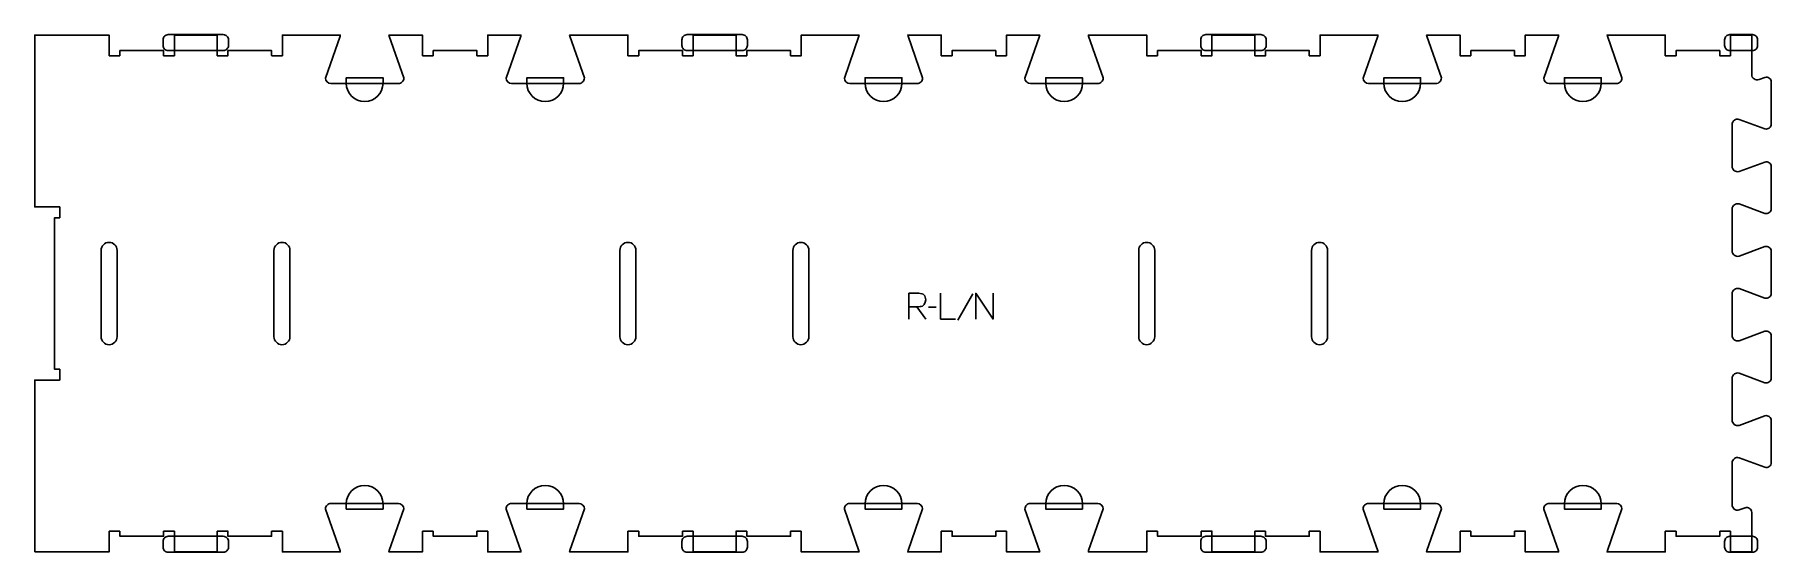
# Model space of a CAD drawing. Header units: millimetres. Extents: x -993 to 1015, y -300 to 299.
import ezdxf

# ---------------------------------------------------------------- set-up
doc = ezdxf.new("R2010")
doc.units = ezdxf.units.MM
for name, color, linetype, true_color in [('1_ANYTOOL_1MMDEEP_LABELS_S', 2, 'Continuous', 0xffff00), ('3_ANYTOOL_CUTTHROUGH_INSID', 4, 'Continuous', 0x00ffff), ('4_ANYTOOL_CUTTHROUGH_OUTSI', 5, 'Continuous', 0x0000ff), ('5_ANYTOOL_HALF_MILL_9MM_IN', 3, 'Continuous', 0x00ff00)]:
    doc.layers.add(name, color=color, linetype=linetype, true_color=true_color)

msp = doc.modelspace()

# ---------------------------------------------------------------- linework, layer by layer
at = {"layer": '1_ANYTOOL_1MMDEEP_LABELS_S'}
for p, q in [((27.1, -15.6), (37.6, -30)), ((49.6, -16.1), (40.8, -16.2)), ((92, -0.5), (74.8, -31.2))]:
    msp.add_line(p, q, dxfattribs=at)
for points in [[(18.1, -30), (18.1, 0), (29.5, 0), (33, -0.5), (34.4, -1.1), (35.5, -2), (36.4, -3.1), (37, -4.4), (37.5, -7.8), (37, -10.5), (35.7, -13), (34.7, -14.1), (33.6, -14.8), (32.3, -15.3), (30.9, -15.5), (29.2, -15.6), (27.1, -15.6), (18.2, -15.6)], [(54.7, 0), (54.7, -30), (71.8, -30)], [(95.4, -30), (95.4, 0), (115.5, -30), (115.5, 0)]]:
    msp.add_lwpolyline(points, dxfattribs=at)
at = {"layer": '3_ANYTOOL_CUTTHROUGH_INSID'}
for points in [[(-897.8, 49.7, 1), (-916.3, 49.7), (-916.3, -50.3, 1), (-897.8, -50.3)], [(-716.3, -50.3, 1), (-697.8, -50.3), (-697.8, 49.7, 1), (-716.3, 49.7)], [(-297.7, 49.7, 1), (-316.2, 49.7), (-316.2, -50.3, 1), (-297.7, -50.3)], [(-116.2, -50.3, 1), (-97.7, -50.3), (-97.7, 49.7, 1), (-116.2, 49.7)], [(302.3, 49.7, 1), (283.8, 49.7), (283.8, -50.3, 1), (302.3, -50.3)], [(483.8, -50.3, 1), (502.3, -50.3), (502.3, 49.7, 1), (483.8, 49.7)]]:
    msp.add_lwpolyline(points, format="xyb", close=True, dxfattribs=at)
at = {"layer": '4_ANYTOOL_CUTTHROUGH_OUTSI'}
msp.add_lwpolyline([(-993, -299.5), (-993, -100.5), (-964.3, -100.5, 0.414214), (-964, -100.3), (-964, -88.3, 0.414214), (-964.3, -88), (-970, -88), (-970, 87.5), (-964.3, 87.5, 0.414214), (-964, 87.7), (-964, 99.7, 0.414214), (-964.3, 100), (-993, 100), (-993, 299), (-907, 299), (-907, 275.2, 0.414214), (-906.8, 275), (-894.8, 275, 0.414214), (-894.5, 275.2), (-894.5, 281), (-844, 281), (-844, 275.2, 0.414214), (-843.8, 275), (-831.8, 275, 0.414214), (-831.5, 275.2), (-831.5, 299), (-782, 299), (-782, 275.2, 0.414214), (-781.8, 275), (-769.8, 275, 0.414214), (-769.5, 275.2), (-769.5, 281), (-719, 281), (-719, 275.2, 0.414214), (-718.8, 275), (-706.8, 275, 0.414214), (-706.5, 275.2), (-706.5, 299), (-639.6, 299), (-639.8, 297.6), (-656.7, 249.2), (-656.3, 246.9), (-654.9, 244.8), (-652.8, 243.4), (-650.5, 243), (-572.5, 243, 0.419618), (-566.2, 249.3), (-583.1, 297.6), (-583.4, 299), (-544.6, 299), (-544.6, 275.2, 0.414214), (-544.3, 275), (-532.3, 275, 0.414214), (-532.1, 275.2), (-532.1, 281), (-481.6, 281), (-481.6, 275.2, 0.414214), (-481.3, 275), (-469.3, 275, 0.414214), (-469.1, 275.2), (-469.1, 299), (-430.7, 299), (-430.9, 297.6), (-447.8, 249.2), (-447.4, 246.9), (-446, 244.8), (-443.9, 243.4), (-441.6, 243), (-363.6, 243, 0.419618), (-357.3, 249.3), (-374.2, 297.6), (-374.5, 299), (-306.9, 299), (-306.9, 275.2, 0.414214), (-306.7, 275), (-294.7, 275, 0.414214), (-294.4, 275.2), (-294.4, 281), (-243.9, 281), (-243.9, 275.2, 0.414214), (-243.7, 275), (-231.7, 275, 0.414214), (-231.4, 275.2), (-231.4, 299), (-181.9, 299), (-181.9, 275.2, 0.414214), (-181.7, 275), (-169.7, 275, 0.414214), (-169.4, 275.2), (-169.4, 281), (-118.9, 281), (-118.9, 275.2, 0.414214), (-118.7, 275), (-106.7, 275, 0.414214), (-106.4, 275.2), (-106.4, 299), (-39.5, 299), (-39.7, 297.6), (-56.6, 249.2), (-56.2, 246.9), (-54.8, 244.8), (-52.7, 243.4), (-50.4, 243), (27.6, 243, 0.419618), (33.9, 249.3), (17, 297.6), (16.7, 299), (55.5, 299), (55.5, 275.2, 0.414214), (55.8, 275), (67.8, 275, 0.414214), (68, 275.2), (68, 281), (118.5, 281), (118.5, 275.2, 0.414214), (118.8, 275), (130.8, 275, 0.414214), (131, 275.2), (131, 299), (169.4, 299), (169.2, 297.6), (152.3, 249.2), (152.7, 246.9), (154.1, 244.8), (156.2, 243.4), (158.5, 243), (236.5, 243, 0.419618), (242.8, 249.3), (225.9, 297.6), (225.6, 299), (293.1, 299), (293.1, 275.2, 0.414214), (293.3, 275), (305.3, 275, 0.414214), (305.6, 275.2), (305.6, 281), (356.1, 281), (356.1, 275.2, 0.414214), (356.3, 275), (368.3, 275, 0.414214), (368.6, 275.2), (368.6, 299), (418.1, 299), (418.1, 275.2, 0.414214), (418.3, 275), (430.3, 275, 0.414214), (430.6, 275.2), (430.6, 281), (481.1, 281), (481.1, 275.2, 0.414214), (481.3, 275), (493.3, 275, 0.414214), (493.6, 275.2), (493.6, 299), (560.5, 299), (560.3, 297.6), (543.4, 249.2), (543.8, 246.9), (545.2, 244.8), (547.3, 243.4), (549.6, 243), (627.6, 243, 0.419618), (633.9, 249.3), (617, 297.6), (616.7, 299), (655.5, 299), (655.5, 275.2, 0.414214), (655.8, 275), (667.8, 275, 0.414214), (668, 275.2), (668, 281), (718.5, 281), (718.5, 275.2, 0.414214), (718.8, 275), (730.8, 275, 0.414214), (731, 275.2), (731, 299), (769.4, 299), (769.2, 297.6), (752.3, 249.2), (752.7, 246.9), (754.1, 244.8), (756.2, 243.4), (758.5, 243), (836.5, 243, 0.419618), (842.8, 249.3), (825.9, 297.6), (825.6, 299), (892.8, 299), (892.8, 275.2, 0.414214), (893.1, 275), (905.1, 275, 0.414214), (905.3, 275.2), (905.3, 281), (955.8, 281), (955.8, 275.2, 0.414214), (956.1, 275), (968.1, 275, 0.414214), (968.3, 275.2), (968.3, 299), (992.8, 299), (992.8, 253.3, 0.522088), (1001.3, 247.5), (1008.1, 250, -0.501976), (1015.5, 244.5), (1015.5, 196, -0.501976), (1008.1, 190.4), (978.3, 201.4, 0.503222), (970.2, 195.5), (970.2, 147, 0.503225), (978.3, 141), (1008.1, 152, -0.501976), (1015.5, 146.5), (1015.5, 98, -0.501976), (1008.1, 92.4), (978.3, 103.4, 0.503222), (970.2, 97.5), (970.2, 49, 0.503225), (978.3, 43), (1008.1, 54, -0.501976), (1015.5, 48.5), (1015.5, 0, -0.501976), (1008.1, -5.6), (978.3, 5.4, 0.503222), (970.2, -0.5), (970.2, -49, 0.503225), (978.3, -55), (1008.1, -44, -0.501976), (1015.5, -49.5), (1015.5, -98, -0.501976), (1008.1, -103.6), (978.3, -92.6, 0.503222), (970.2, -98.5), (970.2, -147, 0.503225), (978.3, -153), (1008.1, -142, -0.501976), (1015.5, -147.5), (1015.5, -196, -0.501976), (1008.1, -201.6), (978.3, -190.6, 0.503222), (970.2, -196.5), (970.2, -245, 0.503225), (978.3, -251), (985.1, -248.5, -0.522087), (992.8, -253.9), (992.8, -299.5), (968.3, -299.5), (968.3, -275.8, 0.414214), (968.1, -275.5), (956.1, -275.5, 0.414214), (955.8, -275.8), (955.8, -281.5), (905.3, -281.5), (905.3, -275.8, 0.414214), (905.1, -275.5), (893.1, -275.5, 0.414214), (892.8, -275.8), (892.8, -299.5), (825.6, -299.5), (825.9, -298.1), (842.8, -249.8), (842.3, -247.5), (840.9, -245.4), (838.8, -244), (836.5, -243.5), (758.5, -243.5, 0.419618), (752.3, -249.9), (769.2, -298.2), (769.4, -299.5), (731, -299.5), (731, -275.8, 0.414214), (730.8, -275.5), (718.8, -275.5, 0.414214), (718.5, -275.8), (718.5, -281.5), (668, -281.5), (668, -275.8, 0.414214), (667.8, -275.5), (655.8, -275.5, 0.414214), (655.5, -275.8), (655.5, -299.5), (616.7, -299.5), (617, -298.1), (633.9, -249.8), (633.4, -247.5), (632, -245.4), (629.9, -244), (627.6, -243.5), (549.6, -243.5, 0.419618), (543.4, -249.9), (560.3, -298.2), (560.5, -299.5), (493.6, -299.5), (493.6, -275.8, 0.414214), (493.3, -275.5), (481.3, -275.5, 0.414214), (481.1, -275.8), (481.1, -281.5), (430.6, -281.5), (430.6, -275.8, 0.414214), (430.3, -275.5), (418.3, -275.5, 0.414214), (418.1, -275.8), (418.1, -299.5), (368.6, -299.5), (368.6, -275.8, 0.414214), (368.3, -275.5), (356.3, -275.5, 0.414214), (356.1, -275.8), (356.1, -281.5), (305.6, -281.5), (305.6, -275.8, 0.414214), (305.3, -275.5), (293.3, -275.5, 0.414214), (293.1, -275.8), (293.1, -299.5), (225.6, -299.5), (225.9, -298.1), (242.8, -249.8), (242.3, -247.5), (240.9, -245.4), (238.8, -244), (236.5, -243.5), (158.5, -243.5, 0.419618), (152.3, -249.9), (169.2, -298.2), (169.4, -299.5), (131, -299.5), (131, -275.8, 0.414214), (130.8, -275.5), (118.8, -275.5, 0.414214), (118.5, -275.8), (118.5, -281.5), (68, -281.5), (68, -275.8, 0.414214), (67.8, -275.5), (55.8, -275.5, 0.414214), (55.5, -275.8), (55.5, -299.5), (16.7, -299.5), (17, -298.1), (33.9, -249.8), (33.4, -247.5), (32, -245.4), (29.9, -244), (27.6, -243.5), (-50.4, -243.5, 0.419618), (-56.6, -249.9), (-39.7, -298.2), (-39.5, -299.5), (-106.4, -299.5), (-106.4, -275.8, 0.414214), (-106.7, -275.5), (-118.7, -275.5, 0.414214), (-118.9, -275.8), (-118.9, -281.5), (-169.4, -281.5), (-169.4, -275.8, 0.414214), (-169.7, -275.5), (-181.7, -275.5, 0.414214), (-181.9, -275.8), (-181.9, -299.5), (-231.4, -299.5), (-231.4, -275.8, 0.414214), (-231.7, -275.5), (-243.7, -275.5, 0.414214), (-243.9, -275.8), (-243.9, -281.5), (-294.4, -281.5), (-294.4, -275.8, 0.414214), (-294.7, -275.5), (-306.7, -275.5, 0.414214), (-306.9, -275.8), (-306.9, -299.5), (-374.5, -299.5), (-374.2, -298.1), (-357.3, -249.8), (-357.7, -247.5), (-359.1, -245.4), (-361.3, -244), (-363.6, -243.5), (-441.6, -243.5, 0.419618), (-447.8, -249.9), (-430.9, -298.2), (-430.7, -299.5), (-469.1, -299.5), (-469.1, -275.8, 0.414214), (-469.3, -275.5), (-481.3, -275.5, 0.414214), (-481.6, -275.8), (-481.6, -281.5), (-532.1, -281.5), (-532.1, -275.8, 0.414214), (-532.3, -275.5), (-544.3, -275.5, 0.414214), (-544.6, -275.8), (-544.6, -299.5), (-583.4, -299.5), (-583.1, -298.1), (-566.2, -249.8), (-566.7, -247.5), (-568, -245.4), (-570.2, -244), (-572.5, -243.5), (-650.5, -243.5, 0.419618), (-656.7, -249.9), (-639.8, -298.2), (-639.6, -299.5), (-706.5, -299.5), (-706.5, -275.8, 0.414214), (-706.8, -275.5), (-718.8, -275.5, 0.414214), (-719, -275.8), (-719, -281.5), (-769.5, -281.5), (-769.5, -275.8, 0.414214), (-769.8, -275.5), (-781.8, -275.5, 0.414214), (-782, -275.8), (-782, -299.5), (-831.5, -299.5), (-831.5, -275.8, 0.414214), (-831.8, -275.5), (-843.8, -275.5, 0.414214), (-844, -275.8), (-844, -281.5), (-894.5, -281.5), (-894.5, -275.8, 0.414214), (-894.8, -275.5), (-906.8, -275.5, 0.414214), (-907, -275.8), (-907, -299.5)], format="xyb", close=True, dxfattribs=at)
at = {"layer": '5_ANYTOOL_HALF_MILL_9MM_IN'}
for points in [[(-838.6, 299.5, 0.414214), (-844.6, 293.5), (-844.6, 287, 0.414214), (-838.6, 281), (-774.9, 281, 0.414214), (-768.9, 287), (-768.9, 293.5, 0.414214), (-774.9, 299.5)], [(-238.5, 299.5, 0.414214), (-244.5, 293.5), (-244.5, 287, 0.414214), (-238.5, 281), (-174.8, 281, 0.414214), (-168.8, 287), (-168.8, 293.5, 0.414214), (-174.8, 299.5)], [(361.5, 299.5, 0.414214), (355.5, 293.5), (355.5, 287, 0.414214), (361.5, 281), (425.2, 281, 0.414214), (431.2, 287), (431.2, 293.5, 0.414214), (425.2, 299.5)], [(967.5, 299.5, 0.414214), (961.5, 293.5), (961.5, 287, 0.414214), (967.5, 281), (993.7, 281, 0.414214), (999.7, 287), (999.7, 293.5, 0.414214), (993.7, 299.5)], [(-590.2, 243.2, -1), (-632.7, 243.2), (-632.7, 249.5), (-590.2, 249.5)], [(-381.3, 243.2, -1), (-423.8, 243.2), (-423.8, 249.5), (-381.3, 249.5)], [(9.9, 243.2, -1), (-32.6, 243.2), (-32.6, 249.5), (9.9, 249.5)], [(218.8, 243.2, -1), (176.3, 243.2), (176.3, 249.5), (218.8, 249.5)], [(609.9, 243.2, -1), (567.4, 243.2), (567.4, 249.5), (609.9, 249.5)], [(818.8, 243.2, -1), (776.3, 243.2), (776.3, 249.5), (818.8, 249.5)], [(-590.2, -243.8, 1), (-632.7, -243.8), (-632.7, -250), (-590.2, -250)], [(-381.3, -243.8, 1), (-423.8, -243.8), (-423.8, -250), (-381.3, -250)], [(9.9, -243.8, 1), (-32.6, -243.8), (-32.6, -250), (9.9, -250)], [(218.8, -243.8, 1), (176.3, -243.8), (176.3, -250), (218.8, -250)], [(609.9, -243.8, 1), (567.4, -243.8), (567.4, -250), (609.9, -250)], [(818.8, -243.8, 1), (776.3, -243.8), (776.3, -250), (818.8, -250)], [(-838.6, -281.5, 0.414214), (-844.6, -287.5), (-844.6, -294, 0.414214), (-838.6, -300), (-774.9, -300, 0.414214), (-768.9, -294), (-768.9, -287.5, 0.414214), (-774.9, -281.5)], [(-238.5, -281.5, 0.414214), (-244.5, -287.5), (-244.5, -294, 0.414214), (-238.5, -300), (-174.8, -300, 0.414214), (-168.8, -294), (-168.8, -287.5, 0.414214), (-174.8, -281.5)], [(361.5, -281.5, 0.414214), (355.5, -287.5), (355.5, -294, 0.414214), (361.5, -300), (425.2, -300, 0.414214), (431.2, -294), (431.2, -287.5, 0.414214), (425.2, -281.5)], [(967.5, -281.5, 0.414214), (961.5, -287.5), (961.5, -294, 0.414214), (967.5, -300), (993.7, -300, 0.414214), (999.7, -294), (999.7, -287.5, 0.414214), (993.7, -281.5)]]:
    msp.add_lwpolyline(points, format="xyb", close=True, dxfattribs=at)

doc.saveas('drawing.dxf')
